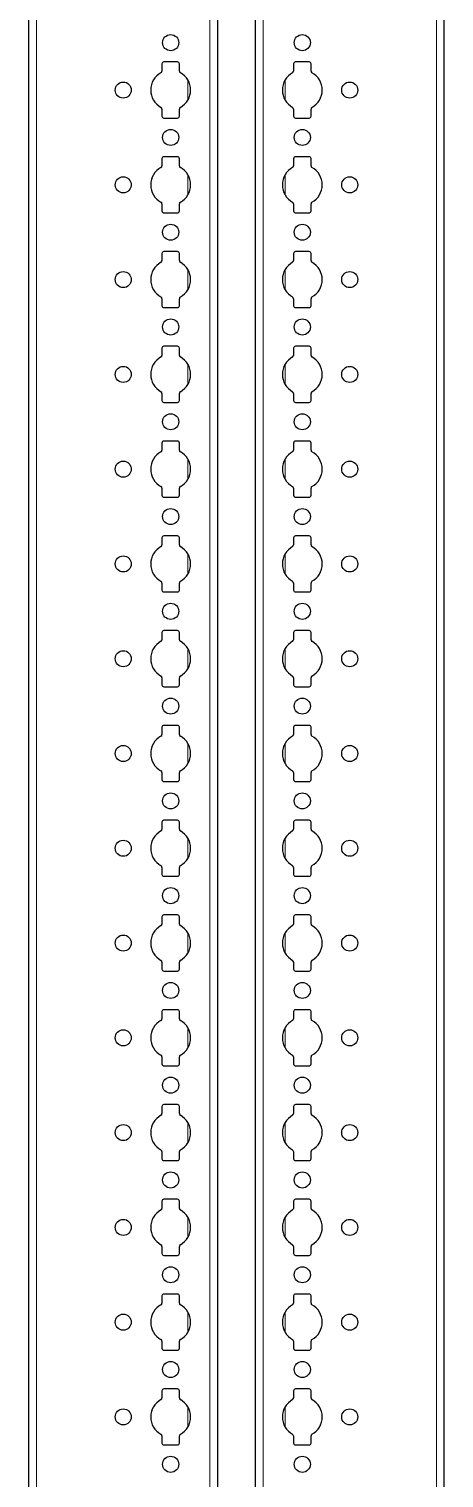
# Model space of a CAD drawing. Header units: millimetres. Extents: x -199 to 1181, y -1371 to 1753.
# Drawn here: x 1071.7 to 1181.1, y -193.4 to 188.8 of the extents above; entities that cross this region are included whole.
import ezdxf

# ---------------------------------------------------------------- set-up
doc = ezdxf.new("R2010")
doc.units = ezdxf.units.MM

msp = doc.modelspace()

# ---------------------------------------------------------------- linework, layer by layer
at = {"color": 7, "linetype": 'Continuous', "lineweight": 25}
for p, q in [((1071.69, -851.79), (1071.69, 1047.21)), ((1121.39, 1047.21), (1121.39, -851.79)), ((1131.39, -851.79), (1131.39, 1047.21)), ((1181.09, 1047.21), (1181.09, -851.79)), ((1110.84, 180.11), (1107.24, 180.11)), ((1145.54, 180.11), (1141.94, 180.11)), ((1106.74, 179.61), (1106.74, 177.73)), ((1111.34, 177.73), (1111.34, 179.61)), ((1141.44, 179.61), (1141.44, 177.73)), ((1146.04, 177.73), (1146.04, 179.61)), ((1106.74, 167.68), (1106.74, 165.81)), ((1107.24, 165.31), (1110.84, 165.31)), ((1111.34, 165.81), (1111.34, 167.68)), ((1141.44, 167.68), (1141.44, 165.81)), ((1141.94, 165.31), (1145.54, 165.31)), ((1146.04, 165.81), (1146.04, 167.68)), ((1106.74, 154.61), (1106.74, 152.73)), ((1110.84, 155.11), (1107.24, 155.11)), ((1111.34, 152.73), (1111.34, 154.61)), ((1141.44, 154.61), (1141.44, 152.73)), ((1145.54, 155.11), (1141.94, 155.11)), ((1146.04, 152.73), (1146.04, 154.61)), ((1106.74, 142.68), (1106.74, 140.81)), ((1111.34, 140.81), (1111.34, 142.68)), ((1141.44, 142.68), (1141.44, 140.81)), ((1146.04, 140.81), (1146.04, 142.68)), ((1107.24, 140.31), (1110.84, 140.31)), ((1141.94, 140.31), (1145.54, 140.31)), ((1110.84, 130.11), (1107.24, 130.11)), ((1145.54, 130.11), (1141.94, 130.11)), ((1106.74, 129.61), (1106.74, 127.73)), ((1111.34, 127.73), (1111.34, 129.61)), ((1141.44, 129.61), (1141.44, 127.73)), ((1146.04, 127.73), (1146.04, 129.61)), ((1106.74, 117.68), (1106.74, 115.81)), ((1107.24, 115.31), (1110.84, 115.31)), ((1111.34, 115.81), (1111.34, 117.68)), ((1141.44, 117.68), (1141.44, 115.81)), ((1141.94, 115.31), (1145.54, 115.31)), ((1146.04, 115.81), (1146.04, 117.68)), ((1106.74, 104.61), (1106.74, 102.73)), ((1110.84, 105.11), (1107.24, 105.11)), ((1111.34, 102.73), (1111.34, 104.61)), ((1141.44, 104.61), (1141.44, 102.73)), ((1145.54, 105.11), (1141.94, 105.11)), ((1146.04, 102.73), (1146.04, 104.61)), ((1106.74, 92.68), (1106.74, 90.81)), ((1111.34, 90.81), (1111.34, 92.68)), ((1141.44, 92.68), (1141.44, 90.81)), ((1146.04, 90.81), (1146.04, 92.68)), ((1107.24, 90.31), (1110.84, 90.31)), ((1141.94, 90.31), (1145.54, 90.31)), ((1106.74, 79.61), (1106.74, 77.73)), ((1110.84, 80.11), (1107.24, 80.11)), ((1111.34, 77.73), (1111.34, 79.61)), ((1141.44, 79.61), (1141.44, 77.73)), ((1145.54, 80.11), (1141.94, 80.11)), ((1146.04, 77.73), (1146.04, 79.61)), ((1106.74, 67.68), (1106.74, 65.81)), ((1107.24, 65.31), (1110.84, 65.31)), ((1111.34, 65.81), (1111.34, 67.68)), ((1141.44, 67.68), (1141.44, 65.81)), ((1141.94, 65.31), (1145.54, 65.31)), ((1146.04, 65.81), (1146.04, 67.68)), ((1106.74, 54.61), (1106.74, 52.73)), ((1110.84, 55.11), (1107.24, 55.11)), ((1111.34, 52.73), (1111.34, 54.61)), ((1141.44, 54.61), (1141.44, 52.73)), ((1145.54, 55.11), (1141.94, 55.11)), ((1146.04, 52.73), (1146.04, 54.61)), ((1106.74, 42.68), (1106.74, 40.81)), ((1111.34, 40.81), (1111.34, 42.68)), ((1141.44, 42.68), (1141.44, 40.81)), ((1146.04, 40.81), (1146.04, 42.68)), ((1107.24, 40.31), (1110.84, 40.31)), ((1141.94, 40.31), (1145.54, 40.31)), ((1106.74, 29.61), (1106.74, 27.73)), ((1110.84, 30.11), (1107.24, 30.11)), ((1111.34, 27.73), (1111.34, 29.61)), ((1141.44, 29.61), (1141.44, 27.73)), ((1145.54, 30.11), (1141.94, 30.11)), ((1146.04, 27.73), (1146.04, 29.61)), ((1106.74, 17.68), (1106.74, 15.81)), ((1107.24, 15.31), (1110.84, 15.31)), ((1111.34, 15.81), (1111.34, 17.68)), ((1141.44, 17.68), (1141.44, 15.81)), ((1141.94, 15.31), (1145.54, 15.31)), ((1146.04, 15.81), (1146.04, 17.68)), ((1106.74, 4.61), (1106.74, 2.73)), ((1110.84, 5.11), (1107.24, 5.11)), ((1111.34, 2.73), (1111.34, 4.61)), ((1141.44, 4.61), (1141.44, 2.73)), ((1145.54, 5.11), (1141.94, 5.11)), ((1146.04, 2.73), (1146.04, 4.61)), ((1106.74, -7.32), (1106.74, -9.19)), ((1111.34, -9.19), (1111.34, -7.32)), ((1141.44, -7.32), (1141.44, -9.19)), ((1146.04, -9.19), (1146.04, -7.32)), ((1107.24, -9.69), (1110.84, -9.69)), ((1141.94, -9.69), (1145.54, -9.69)), ((1106.74, -20.39), (1106.74, -22.27)), ((1110.84, -19.89), (1107.24, -19.89)), ((1111.34, -22.27), (1111.34, -20.39)), ((1141.44, -20.39), (1141.44, -22.27)), ((1145.54, -19.89), (1141.94, -19.89)), ((1146.04, -22.27), (1146.04, -20.39)), ((1106.74, -32.32), (1106.74, -34.19)), ((1111.34, -34.19), (1111.34, -32.32)), ((1141.44, -32.32), (1141.44, -34.19)), ((1146.04, -34.19), (1146.04, -32.32)), ((1107.24, -34.69), (1110.84, -34.69)), ((1141.94, -34.69), (1145.54, -34.69)), ((1106.74, -45.39), (1106.74, -47.27)), ((1110.84, -44.89), (1107.24, -44.89)), ((1111.34, -47.27), (1111.34, -45.39)), ((1141.44, -45.39), (1141.44, -47.27)), ((1145.54, -44.89), (1141.94, -44.89)), ((1146.04, -47.27), (1146.04, -45.39)), ((1106.74, -57.32), (1106.74, -59.19)), ((1111.34, -59.19), (1111.34, -57.32)), ((1141.44, -57.32), (1141.44, -59.19)), ((1146.04, -59.19), (1146.04, -57.32)), ((1107.24, -59.69), (1110.84, -59.69)), ((1141.94, -59.69), (1145.54, -59.69)), ((1106.74, -70.39), (1106.74, -72.27)), ((1110.84, -69.89), (1107.24, -69.89)), ((1111.34, -72.27), (1111.34, -70.39)), ((1141.44, -70.39), (1141.44, -72.27)), ((1145.54, -69.89), (1141.94, -69.89)), ((1146.04, -72.27), (1146.04, -70.39)), ((1106.74, -82.32), (1106.74, -84.19)), ((1111.34, -84.19), (1111.34, -82.32)), ((1141.44, -82.32), (1141.44, -84.19)), ((1146.04, -84.19), (1146.04, -82.32)), ((1107.24, -84.69), (1110.84, -84.69)), ((1141.94, -84.69), (1145.54, -84.69)), ((1106.74, -95.39), (1106.74, -97.27)), ((1110.84, -94.89), (1107.24, -94.89)), ((1111.34, -97.27), (1111.34, -95.39)), ((1141.44, -95.39), (1141.44, -97.27)), ((1145.54, -94.89), (1141.94, -94.89)), ((1146.04, -97.27), (1146.04, -95.39)), ((1106.74, -107.32), (1106.74, -109.19)), ((1107.24, -109.69), (1110.84, -109.69)), ((1111.34, -109.19), (1111.34, -107.32)), ((1141.44, -107.32), (1141.44, -109.19)), ((1141.94, -109.69), (1145.54, -109.69)), ((1146.04, -109.19), (1146.04, -107.32)), ((1106.74, -120.39), (1106.74, -122.27)), ((1110.84, -119.89), (1107.24, -119.89)), ((1111.34, -122.27), (1111.34, -120.39)), ((1141.44, -120.39), (1141.44, -122.27)), ((1145.54, -119.89), (1141.94, -119.89)), ((1146.04, -122.27), (1146.04, -120.39)), ((1106.74, -132.32), (1106.74, -134.19)), ((1111.34, -134.19), (1111.34, -132.32)), ((1141.44, -132.32), (1141.44, -134.19)), ((1146.04, -134.19), (1146.04, -132.32)), ((1107.24, -134.69), (1110.84, -134.69)), ((1141.94, -134.69), (1145.54, -134.69)), ((1110.84, -144.89), (1107.24, -144.89)), ((1145.54, -144.89), (1141.94, -144.89)), ((1106.74, -145.39), (1106.74, -147.27)), ((1111.34, -147.27), (1111.34, -145.39)), ((1141.44, -145.39), (1141.44, -147.27)), ((1146.04, -147.27), (1146.04, -145.39)), ((1106.74, -157.32), (1106.74, -159.19)), ((1107.24, -159.69), (1110.84, -159.69)), ((1111.34, -159.19), (1111.34, -157.32)), ((1141.44, -157.32), (1141.44, -159.19)), ((1141.94, -159.69), (1145.54, -159.69)), ((1146.04, -159.19), (1146.04, -157.32)), ((1106.74, -170.39), (1106.74, -172.27)), ((1110.84, -169.89), (1107.24, -169.89)), ((1111.34, -172.27), (1111.34, -170.39)), ((1141.44, -170.39), (1141.44, -172.27)), ((1145.54, -169.89), (1141.94, -169.89)), ((1146.04, -172.27), (1146.04, -170.39)), ((1106.74, -182.32), (1106.74, -184.19)), ((1111.34, -184.19), (1111.34, -182.32)), ((1141.44, -182.32), (1141.44, -184.19)), ((1146.04, -184.19), (1146.04, -182.32)), ((1107.24, -184.69), (1110.84, -184.69)), ((1141.94, -184.69), (1145.54, -184.69))]:
    msp.add_line(p, q, dxfattribs=at)
at = {"color": 8, "linetype": 'Continuous', "lineweight": 18}
for p, q in [((1073.69, 1047.21), (1073.69, -851.79)), ((1119.39, -851.79), (1119.39, 1047.21)), ((1133.39, 1047.21), (1133.39, -851.79)), ((1179.09, -851.79), (1179.09, 1047.21)), ((1113.54, 170), (1113.54, 175.41)), ((1139.24, 175.41), (1139.24, 170)), ((1113.54, 145), (1113.54, 150.41)), ((1139.24, 150.41), (1139.24, 145)), ((1113.54, 120), (1113.54, 125.41)), ((1139.24, 125.41), (1139.24, 120)), ((1113.54, 95), (1113.54, 100.41)), ((1139.24, 100.41), (1139.24, 95)), ((1113.54, 70), (1113.54, 75.41)), ((1139.24, 75.41), (1139.24, 70)), ((1113.54, 45), (1113.54, 50.41)), ((1139.24, 50.41), (1139.24, 45)), ((1113.54, 20), (1113.54, 25.41)), ((1139.24, 25.41), (1139.24, 20)), ((1113.54, -5), (1113.54, 0.41)), ((1139.24, 0.41), (1139.24, -5)), ((1113.54, -30), (1113.54, -24.59)), ((1139.24, -24.59), (1139.24, -30)), ((1113.54, -55), (1113.54, -49.59)), ((1139.24, -49.59), (1139.24, -55)), ((1113.54, -80), (1113.54, -74.59)), ((1139.24, -74.59), (1139.24, -80)), ((1113.54, -105), (1113.54, -99.59)), ((1139.24, -99.59), (1139.24, -105)), ((1113.54, -130), (1113.54, -124.59)), ((1139.24, -124.59), (1139.24, -130)), ((1113.54, -155), (1113.54, -149.59)), ((1139.24, -149.59), (1139.24, -155)), ((1113.54, -180), (1113.54, -174.59)), ((1139.24, -174.59), (1139.24, -180))]:
    msp.add_line(p, q, dxfattribs=at)
at = {"color": 7, "linetype": 'Continuous', "lineweight": 25}
for centre in [(1109.04, 185.21), (1143.74, 185.21), (1096.54, 172.71), (1156.24, 172.71), (1109.04, 160.21), (1143.74, 160.21), (1096.54, 147.71), (1156.24, 147.71), (1109.04, 135.21), (1143.74, 135.21), (1096.54, 122.71), (1156.24, 122.71), (1109.04, 110.21), (1143.74, 110.21), (1096.54, 97.71), (1156.24, 97.71), (1109.04, 85.21), (1143.74, 85.21), (1096.54, 72.71), (1156.24, 72.71), (1109.04, 60.21), (1143.74, 60.21), (1096.54, 47.71), (1156.24, 47.71), (1109.04, 35.21), (1143.74, 35.21), (1096.54, 22.71), (1156.24, 22.71), (1109.04, 10.21), (1143.74, 10.21), (1096.54, -2.29), (1156.24, -2.29), (1109.04, -14.79), (1143.74, -14.79), (1096.54, -27.29), (1156.24, -27.29), (1109.04, -39.79), (1143.74, -39.79), (1096.54, -52.29), (1156.24, -52.29), (1109.04, -64.79), (1143.74, -64.79), (1096.54, -77.29), (1156.24, -77.29), (1109.04, -89.79), (1143.74, -89.79), (1096.54, -102.29), (1156.24, -102.29), (1109.04, -114.79), (1143.74, -114.79), (1096.54, -127.29), (1156.24, -127.29), (1109.04, -139.79), (1143.74, -139.79), (1096.54, -152.29), (1156.24, -152.29), (1109.04, -164.79), (1143.74, -164.79), (1096.54, -177.29), (1156.24, -177.29), (1109.04, -189.79), (1143.74, -189.79)]:
    msp.add_circle(centre, 2.12, dxfattribs=at)
for centre, radius, start, end in [((1107.24, 179.61), 0.5, 90, 180), ((1110.84, 179.61), 0.5, 360, 90), ((1141.94, 179.61), 0.5, 90, 180), ((1145.54, 179.61), 0.5, 0, 90), ((1109.04, 172.71), 5.25, 119.1407, 240.8593), ((1106.24, 177.73), 0.5, 299.1407, 0), ((1111.84, 177.73), 0.5, 180, 240.8593), ((1109.04, 172.71), 5.25, 299.1407, 60.8593), ((1143.74, 172.71), 5.25, 119.1407, 240.8593), ((1140.94, 177.73), 0.5, 299.1407, 0), ((1146.54, 177.73), 0.5, 180, 240.8593), ((1143.74, 172.71), 5.25, 299.1407, 60.8593), ((1106.24, 167.68), 0.5, 0, 60.8593), ((1107.24, 165.81), 0.5, 180, 270), ((1110.84, 165.81), 0.5, 270, 0), ((1111.84, 167.68), 0.5, 119.1407, 180), ((1140.94, 167.68), 0.5, 0, 60.8593), ((1141.94, 165.81), 0.5, 180, 270), ((1145.54, 165.81), 0.5, 270, 0), ((1146.54, 167.68), 0.5, 119.1407, 180), ((1107.24, 154.61), 0.5, 90, 180), ((1110.84, 154.61), 0.5, 360, 90), ((1141.94, 154.61), 0.5, 90, 180), ((1145.54, 154.61), 0.5, 0, 90), ((1109.04, 147.71), 5.25, 119.1407, 240.8593), ((1106.24, 152.73), 0.5, 299.1407, 0), ((1111.84, 152.73), 0.5, 180, 240.8593), ((1109.04, 147.71), 5.25, 299.1407, 60.8593), ((1143.74, 147.71), 5.25, 119.1407, 240.8593), ((1140.94, 152.73), 0.5, 299.1407, 0), ((1146.54, 152.73), 0.5, 180, 240.8593), ((1143.74, 147.71), 5.25, 299.1407, 60.8593), ((1106.24, 142.68), 0.5, 0, 60.8593), ((1111.84, 142.68), 0.5, 119.1407, 180), ((1140.94, 142.68), 0.5, 0, 60.8593), ((1146.54, 142.68), 0.5, 119.1407, 180), ((1107.24, 140.81), 0.5, 180, 270), ((1110.84, 140.81), 0.5, 270, 0), ((1141.94, 140.81), 0.5, 180, 270), ((1145.54, 140.81), 0.5, 270, 0), ((1107.24, 129.61), 0.5, 90, 180), ((1110.84, 129.61), 0.5, 0, 90), ((1141.94, 129.61), 0.5, 90, 180), ((1145.54, 129.61), 0.5, 0, 90), ((1109.04, 122.71), 5.25, 119.1407, 240.8593), ((1106.24, 127.73), 0.5, 299.1407, 0), ((1111.84, 127.73), 0.5, 180, 240.8593), ((1109.04, 122.71), 5.25, 299.1407, 60.8593), ((1143.74, 122.71), 5.25, 119.1407, 240.8593), ((1140.94, 127.73), 0.5, 299.1407, 0), ((1146.54, 127.73), 0.5, 180, 240.8593), ((1143.74, 122.71), 5.25, 299.1407, 60.8593), ((1106.24, 117.68), 0.5, 0, 60.8593), ((1107.24, 115.81), 0.5, 180, 270), ((1110.84, 115.81), 0.5, 270, 0), ((1111.84, 117.68), 0.5, 119.1407, 180), ((1140.94, 117.68), 0.5, 0, 60.8593), ((1141.94, 115.81), 0.5, 180, 270), ((1145.54, 115.81), 0.5, 270, 0), ((1146.54, 117.68), 0.5, 119.1407, 180), ((1107.24, 104.61), 0.5, 90, 180), ((1110.84, 104.61), 0.5, 0, 90), ((1141.94, 104.61), 0.5, 90, 180), ((1145.54, 104.61), 0.5, 0, 90), ((1109.04, 97.71), 5.25, 119.1407, 240.8593), ((1106.24, 102.73), 0.5, 299.1407, 0), ((1111.84, 102.73), 0.5, 180, 240.8593), ((1109.04, 97.71), 5.25, 299.1407, 60.8593), ((1143.74, 97.71), 5.25, 119.1407, 240.8593), ((1140.94, 102.73), 0.5, 299.1407, 0), ((1146.54, 102.73), 0.5, 180, 240.8593), ((1143.74, 97.71), 5.25, 299.1407, 60.8593), ((1106.24, 92.68), 0.5, 0, 60.8593), ((1111.84, 92.68), 0.5, 119.1407, 180), ((1140.94, 92.68), 0.5, 0, 60.8593), ((1146.54, 92.68), 0.5, 119.1407, 180), ((1107.24, 90.81), 0.5, 180, 270), ((1110.84, 90.81), 0.5, 270, 0), ((1141.94, 90.81), 0.5, 180, 270), ((1145.54, 90.81), 0.5, 270, 0), ((1109.04, 72.71), 5.25, 119.1407, 240.8593), ((1106.24, 77.73), 0.5, 299.1407, 0), ((1107.24, 79.61), 0.5, 90, 180), ((1110.84, 79.61), 0.5, 0, 90), ((1111.84, 77.73), 0.5, 180, 240.8593), ((1109.04, 72.71), 5.25, 299.1407, 60.8593), ((1143.74, 72.71), 5.25, 119.1407, 240.8593), ((1140.94, 77.73), 0.5, 299.1407, 0), ((1141.94, 79.61), 0.5, 90, 180), ((1145.54, 79.61), 0.5, 0, 90), ((1146.54, 77.73), 0.5, 180, 240.8593), ((1143.74, 72.71), 5.25, 299.1407, 60.8593), ((1106.24, 67.68), 0.5, 0, 60.8593), ((1107.24, 65.81), 0.5, 180, 270), ((1110.84, 65.81), 0.5, 270, 0), ((1111.84, 67.68), 0.5, 119.1407, 180), ((1140.94, 67.68), 0.5, 0, 60.8593), ((1141.94, 65.81), 0.5, 180, 270), ((1145.54, 65.81), 0.5, 270, 0), ((1146.54, 67.68), 0.5, 119.1407, 180), ((1107.24, 54.61), 0.5, 90, 180), ((1110.84, 54.61), 0.5, 0, 90), ((1141.94, 54.61), 0.5, 90, 180), ((1145.54, 54.61), 0.5, 0, 90), ((1109.04, 47.71), 5.25, 119.1407, 240.8593), ((1106.24, 52.73), 0.5, 299.1407, 0), ((1111.84, 52.73), 0.5, 180, 240.8593), ((1109.04, 47.71), 5.25, 299.1407, 60.8593), ((1143.74, 47.71), 5.25, 119.1407, 240.8593), ((1140.94, 52.73), 0.5, 299.1407, 0), ((1146.54, 52.73), 0.5, 180, 240.8593), ((1143.74, 47.71), 5.25, 299.1407, 60.8593), ((1106.24, 42.68), 0.5, 0, 60.8593), ((1111.84, 42.68), 0.5, 119.1407, 180), ((1140.94, 42.68), 0.5, 0, 60.8593), ((1146.54, 42.68), 0.5, 119.1407, 180), ((1107.24, 40.81), 0.5, 180, 270), ((1110.84, 40.81), 0.5, 270, 0), ((1141.94, 40.81), 0.5, 180, 270), ((1145.54, 40.81), 0.5, 270, 0), ((1109.04, 22.71), 5.25, 119.1407, 240.8593), ((1106.24, 27.73), 0.5, 299.1407, 0), ((1107.24, 29.61), 0.5, 90, 180), ((1110.84, 29.61), 0.5, 0, 90), ((1111.84, 27.73), 0.5, 180, 240.8593), ((1109.04, 22.71), 5.25, 299.1407, 60.8593), ((1143.74, 22.71), 5.25, 119.1407, 240.8593), ((1140.94, 27.73), 0.5, 299.1407, 0), ((1141.94, 29.61), 0.5, 90, 180), ((1145.54, 29.61), 0.5, 0, 90), ((1146.54, 27.73), 0.5, 180, 240.8593), ((1143.74, 22.71), 5.25, 299.1407, 60.8593), ((1106.24, 17.68), 0.5, 0, 60.8593), ((1107.24, 15.81), 0.5, 180, 270), ((1110.84, 15.81), 0.5, 270, 0), ((1111.84, 17.68), 0.5, 119.1407, 180), ((1140.94, 17.68), 0.5, 0, 60.8593), ((1141.94, 15.81), 0.5, 180, 270), ((1145.54, 15.81), 0.5, 270, 0), ((1146.54, 17.68), 0.5, 119.1407, 180), ((1107.24, 4.61), 0.5, 90, 180), ((1110.84, 4.61), 0.5, 0, 90), ((1141.94, 4.61), 0.5, 90, 180), ((1145.54, 4.61), 0.5, 0, 90), ((1109.04, -2.29), 5.25, 119.1407, 240.8593), ((1106.24, 2.73), 0.5, 299.1407, 0), ((1111.84, 2.73), 0.5, 180, 240.8593), ((1109.04, -2.29), 5.25, 299.1407, 60.8593), ((1143.74, -2.29), 5.25, 119.1407, 240.8593), ((1140.94, 2.73), 0.5, 299.1407, 0), ((1146.54, 2.73), 0.5, 180, 240.8593), ((1143.74, -2.29), 5.25, 299.1407, 60.8593), ((1106.24, -7.32), 0.5, 0, 60.8593), ((1111.84, -7.32), 0.5, 119.1407, 180), ((1140.94, -7.32), 0.5, 0, 60.8593), ((1146.54, -7.32), 0.5, 119.1407, 180), ((1107.24, -9.19), 0.5, 180, 270), ((1110.84, -9.19), 0.5, 270, 0), ((1141.94, -9.19), 0.5, 180, 270), ((1145.54, -9.19), 0.5, 270, 0), ((1109.04, -27.29), 5.25, 119.1407, 240.8593), ((1106.24, -22.27), 0.5, 299.1407, 0), ((1107.24, -20.39), 0.5, 90, 180), ((1110.84, -20.39), 0.5, 0, 90), ((1111.84, -22.27), 0.5, 180, 240.8593), ((1109.04, -27.29), 5.25, 299.1407, 60.8593), ((1143.74, -27.29), 5.25, 119.1407, 240.8593), ((1140.94, -22.27), 0.5, 299.1407, 0), ((1141.94, -20.39), 0.5, 90, 180), ((1145.54, -20.39), 0.5, 0, 90), ((1146.54, -22.27), 0.5, 180, 240.8593), ((1143.74, -27.29), 5.25, 299.1407, 60.8593), ((1106.24, -32.32), 0.5, 0, 60.8593), ((1107.24, -34.19), 0.5, 180, 270), ((1110.84, -34.19), 0.5, 270, 0), ((1111.84, -32.32), 0.5, 119.1407, 180), ((1140.94, -32.32), 0.5, 0, 60.8593), ((1141.94, -34.19), 0.5, 180, 270), ((1145.54, -34.19), 0.5, 270, 0), ((1146.54, -32.32), 0.5, 119.1407, 180), ((1107.24, -45.39), 0.5, 90, 180), ((1110.84, -45.39), 0.5, 0, 90), ((1141.94, -45.39), 0.5, 90, 180), ((1145.54, -45.39), 0.5, 0, 90), ((1109.04, -52.29), 5.25, 119.1407, 240.8593), ((1106.24, -47.27), 0.5, 299.1407, 0), ((1111.84, -47.27), 0.5, 180, 240.8593), ((1109.04, -52.29), 5.25, 299.1407, 60.8593), ((1143.74, -52.29), 5.25, 119.1407, 240.8593), ((1140.94, -47.27), 0.5, 299.1407, 0), ((1146.54, -47.27), 0.5, 180, 240.8593), ((1143.74, -52.29), 5.25, 299.1407, 60.8593), ((1106.24, -57.32), 0.5, 0, 60.8593), ((1111.84, -57.32), 0.5, 119.1407, 180), ((1140.94, -57.32), 0.5, 0, 60.8593), ((1146.54, -57.32), 0.5, 119.1407, 180), ((1107.24, -59.19), 0.5, 180, 270), ((1110.84, -59.19), 0.5, 270, 0), ((1141.94, -59.19), 0.5, 180, 270), ((1145.54, -59.19), 0.5, 270, 0), ((1106.24, -72.27), 0.5, 299.1407, 0), ((1107.24, -70.39), 0.5, 90, 180), ((1110.84, -70.39), 0.5, 0, 90), ((1111.84, -72.27), 0.5, 180, 240.8593), ((1140.94, -72.27), 0.5, 299.1407, 0), ((1141.94, -70.39), 0.5, 90, 180), ((1145.54, -70.39), 0.5, 0, 90), ((1146.54, -72.27), 0.5, 180, 240.8593), ((1109.04, -77.29), 5.25, 119.1407, 240.8593), ((1109.04, -77.29), 5.25, 299.1407, 60.8593), ((1143.74, -77.29), 5.25, 119.1407, 240.8593), ((1143.74, -77.29), 5.25, 299.1407, 60.8593), ((1106.24, -82.32), 0.5, 0, 60.8593), ((1111.84, -82.32), 0.5, 119.1407, 180), ((1140.94, -82.32), 0.5, 0, 60.8593), ((1146.54, -82.32), 0.5, 119.1407, 180), ((1107.24, -84.19), 0.5, 180, 270), ((1110.84, -84.19), 0.5, 270, 0), ((1141.94, -84.19), 0.5, 180, 270), ((1145.54, -84.19), 0.5, 270, 0), ((1107.24, -95.39), 0.5, 90, 180), ((1110.84, -95.39), 0.5, 0, 90), ((1141.94, -95.39), 0.5, 90, 180), ((1145.54, -95.39), 0.5, 0, 90), ((1109.04, -102.29), 5.25, 119.1407, 240.8593), ((1106.24, -97.27), 0.5, 299.1407, 0), ((1111.84, -97.27), 0.5, 180, 240.8593), ((1109.04, -102.29), 5.25, 299.1407, 60.8593), ((1143.74, -102.29), 5.25, 119.1407, 240.8593), ((1140.94, -97.27), 0.5, 299.1407, 0), ((1146.54, -97.27), 0.5, 180, 240.8593), ((1143.74, -102.29), 5.25, 299.1407, 60.8593), ((1106.24, -107.32), 0.5, 0, 60.8593), ((1111.84, -107.32), 0.5, 119.1407, 180), ((1140.94, -107.32), 0.5, 0, 60.8593), ((1146.54, -107.32), 0.5, 119.1407, 180), ((1107.24, -109.19), 0.5, 180, 270), ((1110.84, -109.19), 0.5, 270, 0), ((1141.94, -109.19), 0.5, 180, 270), ((1145.54, -109.19), 0.5, 270, 0), ((1106.24, -122.27), 0.5, 299.1407, 0), ((1107.24, -120.39), 0.5, 90, 180), ((1110.84, -120.39), 0.5, 0, 90), ((1111.84, -122.27), 0.5, 180, 240.8593), ((1140.94, -122.27), 0.5, 299.1407, 0), ((1141.94, -120.39), 0.5, 90, 180), ((1145.54, -120.39), 0.5, 0, 90), ((1146.54, -122.27), 0.5, 180, 240.8593), ((1109.04, -127.29), 5.25, 119.1407, 240.8593), ((1109.04, -127.29), 5.25, 299.1407, 60.8593), ((1143.74, -127.29), 5.25, 119.1407, 240.8593), ((1143.74, -127.29), 5.25, 299.1407, 60.8593), ((1106.24, -132.32), 0.5, 0, 60.8593), ((1111.84, -132.32), 0.5, 119.1407, 180), ((1140.94, -132.32), 0.5, 0, 60.8593), ((1146.54, -132.32), 0.5, 119.1407, 180), ((1107.24, -134.19), 0.5, 180, 270), ((1110.84, -134.19), 0.5, 270, 0), ((1141.94, -134.19), 0.5, 180, 270), ((1145.54, -134.19), 0.5, 270, 0), ((1107.24, -145.39), 0.5, 90, 180), ((1110.84, -145.39), 0.5, 0, 90), ((1141.94, -145.39), 0.5, 90, 180), ((1145.54, -145.39), 0.5, 0, 90), ((1109.04, -152.29), 5.25, 119.1407, 240.8593), ((1106.24, -147.27), 0.5, 299.1407, 0), ((1111.84, -147.27), 0.5, 180, 240.8593), ((1109.04, -152.29), 5.25, 299.1407, 60.8593), ((1143.74, -152.29), 5.25, 119.1407, 240.8593), ((1140.94, -147.27), 0.5, 299.1407, 0), ((1146.54, -147.27), 0.5, 180, 240.8593), ((1143.74, -152.29), 5.25, 299.1407, 60.8593), ((1106.24, -157.32), 0.5, 0, 60.8593), ((1107.24, -159.19), 0.5, 180, 270), ((1110.84, -159.19), 0.5, 270, 0), ((1111.84, -157.32), 0.5, 119.1407, 180), ((1140.94, -157.32), 0.5, 0, 60.8593), ((1141.94, -159.19), 0.5, 180, 270), ((1145.54, -159.19), 0.5, 270, 0), ((1146.54, -157.32), 0.5, 119.1407, 180), ((1107.24, -170.39), 0.5, 90, 180), ((1110.84, -170.39), 0.5, 0, 90), ((1141.94, -170.39), 0.5, 90, 180), ((1145.54, -170.39), 0.5, 0, 90), ((1109.04, -177.29), 5.25, 119.1407, 240.8593), ((1106.24, -172.27), 0.5, 299.1407, 0), ((1111.84, -172.27), 0.5, 180, 240.8593), ((1109.04, -177.29), 5.25, 299.1407, 60.8593), ((1143.74, -177.29), 5.25, 119.1407, 240.8593), ((1140.94, -172.27), 0.5, 299.1407, 0), ((1146.54, -172.27), 0.5, 180, 240.8593), ((1143.74, -177.29), 5.25, 299.1407, 60.8593), ((1106.24, -182.32), 0.5, 0, 60.8593), ((1111.84, -182.32), 0.5, 119.1407, 180), ((1140.94, -182.32), 0.5, 0, 60.8593), ((1146.54, -182.32), 0.5, 119.1407, 180), ((1107.24, -184.19), 0.5, 180, 270), ((1110.84, -184.19), 0.5, 270, 0), ((1141.94, -184.19), 0.5, 180, 270), ((1145.54, -184.19), 0.5, 270, 0)]:
    msp.add_arc(centre, radius, start, end, dxfattribs=at)

doc.saveas('drawing.dxf')
